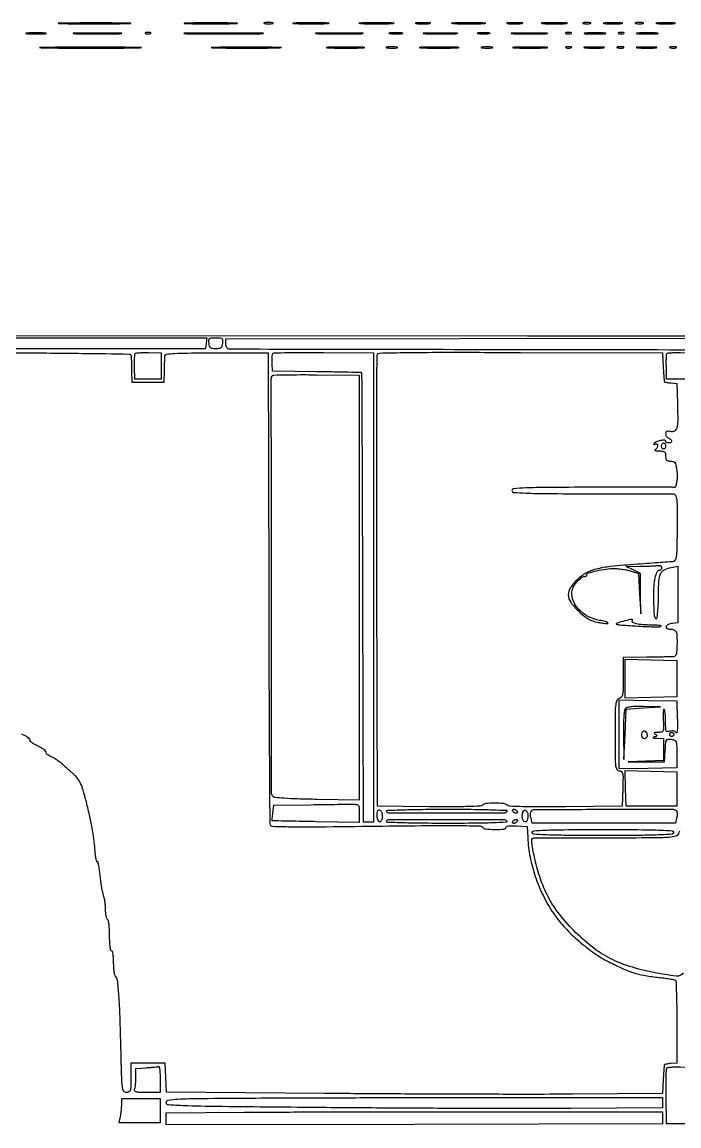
# Model space of a CAD drawing. Extents: x 22 to 1106, y 45 to 1226.
# Drawn here: x 356 to 681, y 680 to 1226 of the extents above; entities that cross this region are included whole.
import ezdxf

# ---------------------------------------------------------------- set-up
doc = ezdxf.new("R2010")
doc.units = 0

msp = doc.modelspace()

# ---------------------------------------------------------------- linework, layer by layer
for points in [[(808.540318, 1063.745449, 0.00011), (712.5, 1063.894225, -0.000049), (615.384599, 1064.032922, -0.000081), (533.378125, 1064.171414, -0.000003), (459.229601, 1064.309124, -0.021919), (458, 1064.36535, -0.141645), (457.395107, 1064.600623, -0.100554), (456.913465, 1065.151993, -0.079201), (456.603366, 1065.977107, -0.050398), (456.5, 1067), (456.5, 1069.5), (687.5, 1069.750512, 0.00006), (782.612502, 1069.865124, 0.000061), (877.375, 1070.002288, 0.000059)], [(1105.553543, 951.192188, 0.000007), (1105.45487, 1066.737187, 0.927114)], [(789.628224, 1070.643574, 0.000057), (605.75, 1070.755327), (111, 1071)], [(681.003739, 342.212243, 0.000003), (681.005737, 372.389063, 0.000037)], [(268.306701, 1062.746253, -0.000268), (349.790874, 1062.560437, -0.002385), (385.67331, 1062.288225, -0.000864), (408.595368, 1061.965363, -0.383686), (409.63465, 1061, -0.012056), (409.693506, 1060.101574, -0.001709), (409.763631, 1058.251562, -0.001946), (409.830618, 1056.061458, -0.001657), (409.88465, 1053.75), (410, 1048), (418, 1048), (426, 1048), (426.11535, 1053.75, -0.001657), (426.169382, 1056.061458, -0.001946), (426.236369, 1058.251562, -0.001709), (426.306494, 1060.101574, -0.012056), (426.36535, 1061, -0.348516), (427.177251, 1061.85383, -0.020356), (430.998561, 1062.233974, -0.012937), (437.691084, 1062.452057, -0.001675), (452, 1062.5), (477.5, 1062.5), (477.698122, 946.606383, 0.000422), (477.811835, 902.073503, 0.000691), (477.992138, 864.354958, 0.000054), (478.2045, 830.492814, 0.090251), (478.420815, 829.345758, 0.302527), (479.543928, 828.549299, 0.004007), (488.508564, 828.35848, 0.005706), (502.544225, 828.332399, 0.000849), (530.8141, 828.650491, -0.001061), (556.271749, 828.926178, -0.004503), (571.502669, 828.921622, -0.001859), (582.310432, 828.780845, -0.255469), (583.400425, 828.161116, 0.236334), (584.890008, 827.241538, 0.019887), (589.539215, 827.012834, 0.01853), (594.145261, 827.140324, 0.39538), (595, 828.05226, -0.323602), (595.304757, 828.473831, -0.044287), (596.425504, 828.736734, -0.034177), (598.083085, 828.858902, -0.015689), (600.25, 828.80226), (605.5, 828.5), (605.782603, 823, 0.035291), (606.967398, 813.327951, 0.033671), (609.509874, 803.761217, 0.033115), (613.364715, 794.470044, 0.031637), (618.464039, 785.62014, 0.039791), (623.48414, 779.225121, 0.024773), (630.290765, 772.542686, 0.024672), (637.787652, 766.513402, 0.037083), (644.921907, 762.101439, 0.011451), (652.334137, 758.458368, 0.029826), (657.863152, 756.286572, 0.033731), (663.203459, 754.938812, 0.018636), (669.867249, 753.982682, -0.00622), (673.119274, 753.598201, -0.009173), (675.962489, 753.172944, -0.005068), (678.333832, 752.748901, -0.150463), (678.867249, 752.467274, -0.189978), (679.124029, 751.877856, -0.001232), (679.314129, 746.103569, -0.004673), (679.454354, 739.458456, -0.002938), (679.5, 731.690473), (679.5, 711.545235), (676.634358, 711.323641, 0.009224), (675.514015, 711.216186, 0.012956), (674.519401, 711.076045, 0.009218), (673.703733, 710.923971, 0.146698), (673.458599, 710.791932, 0.174208), (673.326247, 710.511123, 0.002205), (673.144333, 708.519333, 0.006136), (672.970929, 706.192843, 0.003945), (672.824241, 703.490908), (672.5, 696.5), (628, 696.175197, -0.001902), (605.590745, 696.09686, -0.000678), (573.598091, 696.150093, -0.000673), (538.496404, 696.303365, -0.000795), (505.291374, 696.54584), (427.082749, 697.241286), (426.791374, 704.353641), (426.5, 711.465997), (418, 711.482998), (409.5, 711.5), (409.5, 704.249476, -0.005786), (409.448369, 699.787741, -0.067842), (409.174304, 698.074441, -0.204185), (408.518254, 697.290678, -0.118367), (407.304127, 696.999476, -0.266923), (406.013836, 697.741543, -0.101341), (405.325552, 699.782897, -0.02377), (404.977457, 704.373895, -0.001318), (404.610649, 718.75, 0.003041), (404.150041, 734.652374, 0.010077), (403.572451, 745.106897, 0.009066), (402.891113, 752.374554, 0.165341), (401.915746, 754.45, -0.142063), (401.55768, 755.129788, -0.016932), (401.269, 756.824687, -0.019109), (401.066923, 758.909424, -0.014605), (401, 761.2, 0.016132), (400.928089, 763.428259, 0.026559), (400.706897, 765.3, 0.024946), (400.392598, 766.701452, 0.337031), (400, 767, -0.354422), (399.590659, 767.331844, -0.018695), (399.283598, 769.110246, -0.021763), (399.068713, 771.489494, -0.011639), (399, 774.440983, 0.012539), (398.927367, 777.336795, 0.018327), (398.70625, 779.877725, 0.014001), (398.394315, 781.92157, 0.21256), (398, 782.5, -0.178739), (397.611248, 782.997319, -0.028034), (397.29375, 784.221902, -0.02818), (397.073129, 785.773033, -0.021238), (397, 787.493917, 0.019577), (396.926834, 789.361822, 0.015843), (396.706612, 791.356053, 0.016131), (396.38536, 793.184437, 0.039304), (396.001233, 794.496757, -0.038723), (395.574086, 795.949794, -0.009584), (395.106434, 798.390125, -0.009747), (394.67785, 801.212936, -0.009628), (394.357633, 804.061857, 0.010334), (394.054863, 806.721742, 0.016828), (393.675718, 808.96192, 0.010814), (393.272189, 810.741874, 0.344266), (392.941728, 811, -0.344819), (392.618959, 811.252631, -0.013261), (392.271428, 812.835938, -0.018775), (391.962295, 814.853953, -0.011522), (391.742641, 817.25, 0.01617), (391.232651, 822.296737, 0.01206), (390.356867, 827.82308, 0.010363), (389.068662, 834.112978, 0.006286), (387.297627, 841.5, 0.012023), (385.938849, 846.373131, 0.034116), (384.68302, 849.667763, 0.047688), (383.283855, 852.068498, 0.055779), (381.517362, 854.024911, -0.001444), (380.517093, 854.916138, -0.000549), (379.126836, 856.164816, -0.000544), (377.618846, 857.525202, -0.000665), (376.212292, 858.800264, 0.020523), (374.737738, 860.033953, 0.01548), (373.023909, 861.269666, 0.01572), (371.338274, 862.331892, 0.034556), (369.975002, 863.010355, -0.03016), (368.883487, 863.541662, -0.050497), (368.050148, 864.129338, -0.069864), (367.56915, 864.682005, -0.29033), (367.564276, 865.104, 0.344627), (367.512708, 865.570109, 0.034887), (366.62231, 866.362307, 0.03208), (365.288122, 867.261851, 0.019209), (363.600891, 868.163246, -0.018685), (361.912578, 869.062945, -0.031229), (360.575201, 869.957271, -0.033365), (359.676008, 870.743641, -0.34787), (359.622963, 871.198959, 0.356021), (359.564399, 871.645236, 0.034527), (358.658928, 872.388347, 0.031689), (357.308731, 873.225194, 0.018757), (355.604873, 874.056635, -0.017916)], [(381.675313, 245.019063, 0.000005), (420.356538, 245.169858, 0.197897)], [(682.602366, 756.165632, -0.291747), (679.240931, 754.544008, -0.01923), (668.112535, 756.30233, -0.026869), (656.200962, 759.329765, -0.043055), (646.5, 763.302347, -0.047577), (637.596459, 769.006872, -0.03202), (628.583162, 777.05536, -0.032108), (620.712054, 786.145063, -0.049496), (615.276123, 795, -0.032377), (611.740718, 803.676576, -0.027422), (609.123955, 813.2295, -0.022744), (607.741448, 821.428162, -0.489703), (609.25, 822.925354, 0.031836), (610.232688, 822.860913, 0.000153), (620.32083, 822.84552, 0.00071), (631.797682, 822.847814, 0.000449), (645.182612, 822.881517, 0.000829), (667.868951, 822.996639, 0.013773), (675.411872, 823.255288, 0.042058), (679.156651, 823.805515, 0.264285), (680.521905, 825.069015, -0.015966), (680.946482, 826.272111, -0.250355)]]:
    msp.add_lwpolyline(points, format="xyb")
for points in [[(375.812975, 1225.251492, 0.002884), (383.195907, 1225.157578, 0.001743), (391.942077, 1225.12728, 0.001746), (400.628793, 1225.157815, 0.003066), (407.812975, 1225.25222, 0.022801), (409.49672, 1225.361594, 0.937517), (409.491936, 1225.465552, 0.003837), (402.98008, 1225.535972, 0.00079), (391.5, 1225.553858, 0.000778), (380.029126, 1225.535744, 0.004034), (373.691936, 1225.464738, 0.949204), (373.688544, 1225.361457, 0.016615)], [(437.25, 1225.253232, 0.004245), (442.598995, 1225.154493, 0.002492), (449, 1225.122592, 0.002492), (455.401005, 1225.154493, 0.004245), (460.75, 1225.253232, 0.027484), (462.151289, 1225.368256, 0.921279), (462.145312, 1225.476903, 0.005617), (457.42691, 1225.551054, 0.00112), (449, 1225.569935, 0.00112), (440.57309, 1225.551054, 0.005617), (435.854688, 1225.476903, 0.921279), (435.848711, 1225.368256, 0.027484)], [(475.761659, 1225.292739, 0.028254), (476.754739, 1225.159391, 0.020511), (477.869594, 1225.119272, 0.020826), (478.934218, 1225.169017, 0.041951), (479.761659, 1225.31292, 0.285845), (479.916221, 1225.476221, 0.417468), (479.814362, 1225.62839, 0.038992), (478.938425, 1225.726931, 0.009782), (477.5, 1225.747817, 0.008901), (476.071102, 1225.715166, 0.053901), (475.339362, 1225.605813, 0.67161), (475.319562, 1225.45659, 0.082665)], [(490.797482, 1225.255245, 0.006295), (494.533582, 1225.150299, 0.003909), (498.920193, 1225.116635, 0.003921), (503.250287, 1225.151213, 0.00707), (506.797482, 1225.257546, 0.058571), (507.55133, 1225.380065, 0.852078), (507.537385, 1225.496971, 0.008418), (504.242314, 1225.575527, 0.001786), (498.5, 1225.59521, 0.001734), (492.766482, 1225.574501, 0.009257), (489.637385, 1225.494396, 0.898123), (489.630083, 1225.378893, 0.032437)], [(523.25, 1225.256692, 0.006921), (526.778111, 1225.150439, 0.004066), (531, 1225.116103, 0.004066), (535.221889, 1225.150439, 0.006921), (538.75, 1225.256692, 0.044194), (539.680663, 1225.380523, 0.875756), (539.670313, 1225.497396, 0.009159), (536.557921, 1225.577187, 0.001828), (531, 1225.597512, 0.001828), (525.442079, 1225.577187, 0.009159), (522.329687, 1225.497396, 0.875756), (522.319337, 1225.380523, 0.044194)], [(550.75, 1225.276604, 0.019375), (552.229765, 1225.150935, 0.011494), (554, 1225.110234, 0.011494), (555.770235, 1225.150935, 0.019375), (557.25, 1225.276604, 0.108536), (557.666199, 1225.423685, 0.707215), (557.635938, 1225.56145, 0.025693), (556.329566, 1225.655793, 0.005179), (554, 1225.679926, 0.005179), (551.670434, 1225.655793, 0.025693), (550.364062, 1225.56145, 0.707215), (550.333801, 1225.423685, 0.108536)], [(569.295706, 1225.255869, 0.006772), (572.80362, 1225.149712, 0.00422), (576.917685, 1225.115689, 0.004233), (580.975569, 1225.150736, 0.007659), (584.295706, 1225.258416, 0.064206), (584.992986, 1225.382403, 0.83955), (584.977489, 1225.500752, 0.009062), (581.883691, 1225.580195, 0.00193), (576.5, 1225.600059, 0.00187), (571.125063, 1225.579038, 0.010022), (568.196239, 1225.497902, 0.891547), (568.18842, 1225.38105, 0.034402)], [(595.727696, 1225.278268, 0.02012), (597.234338, 1225.152063, 0.010546), (599.11537, 1225.110215, 0.010474), (601.048239, 1225.148479, 0.015806), (602.727696, 1225.270202, 0.062969), (603.351289, 1225.416037, 0.78507), (603.335636, 1225.550546, 0.026082), (602.006031, 1225.645979, 0.004587), (599.5, 1225.67186, 0.004873), (596.985512, 1225.650253, 0.021409), (595.504386, 1225.559569, 0.613017), (595.45162, 1225.422293, 0.180442)], [(613.25, 1225.261012, 0.009864), (615.867693, 1225.148534, 0.005804), (619, 1225.112174, 0.005804), (622.132307, 1225.148534, 0.009864), (624.75, 1225.261012, 0.061613), (625.448108, 1225.39219, 0.829596), (625.432813, 1225.51584, 0.013058), (623.123307, 1225.600303, 0.002611), (619, 1225.621831, 0.002611), (614.876693, 1225.600303, 0.013058), (612.567187, 1225.51584, 0.829596), (612.551892, 1225.39219, 0.061613)], [(633.25, 1225.310674, 0.039571), (634.047266, 1225.168469, 0.024357), (635, 1225.122029, 0.024357), (635.952734, 1225.168469, 0.039571), (636.75, 1225.310674, 0.161593), (637.00914, 1225.478988, 0.542911), (636.957812, 1225.633659, 0.052887), (636.251983, 1225.740287, 0.011065), (635, 1225.767997, 0.011065), (633.748017, 1225.740287, 0.052887), (633.042188, 1225.633659, 0.542911), (632.99086, 1225.478988, 0.161593)], [(643.75, 1225.267795, 0.014123), (645.684912, 1225.148488, 0.008335), (648, 1225.109894, 0.008335), (650.315088, 1225.148488, 0.014123), (652.25, 1225.267795, 0.084525), (652.776995, 1225.407127, 0.76997), (652.754687, 1225.538141, 0.018707), (651.047184, 1225.627723, 0.003751), (648, 1225.650586, 0.003751), (644.952816, 1225.627723, 0.018707), (643.245313, 1225.538141, 0.76997), (643.223005, 1225.407127, 0.084525)], [(659.25, 1225.310674, 0.039571), (660.047266, 1225.168469, 0.024357), (661, 1225.122029, 0.024357), (661.952734, 1225.168469, 0.039571), (662.75, 1225.310674, 0.161593), (663.00914, 1225.478988, 0.542911), (662.957812, 1225.633659, 0.052887), (662.251983, 1225.740287, 0.011065), (661, 1225.767997, 0.011065), (659.748017, 1225.740287, 0.052887), (659.042188, 1225.633659, 0.542911), (658.99086, 1225.478988, 0.161593)], [(669.75, 1225.267795, 0.014123), (671.684912, 1225.148488, 0.008335), (674, 1225.109894, 0.008335), (676.315088, 1225.148488, 0.014123), (678.25, 1225.267795, 0.084525), (678.776995, 1225.407127, 0.76997), (678.754687, 1225.538141, 0.018707), (677.047184, 1225.627723, 0.003751), (674, 1225.650586, 0.003751), (670.952816, 1225.627723, 0.018707), (669.245313, 1225.538141, 0.76997), (669.223005, 1225.407127, 0.084525)], [(358.280173, 1220.263728, 0.012009), (360.417397, 1220.147278, 0.007758), (362.895745, 1220.110349, 0.007799), (365.320819, 1220.14967, 0.014578), (367.280173, 1220.269269, 0.131812), (367.652585, 1220.406153, 0.702197), (367.616676, 1220.536946, 0.016184), (365.731847, 1220.623869, 0.003584), (362.5, 1220.645045, 0.003413), (359.276628, 1220.621056, 0.018965), (357.547926, 1220.530747, 0.826233), (357.53509, 1220.402311, 0.052772)], [(382.25, 1220.253787, 0.004709), (387.143771, 1220.153569, 0.002765), (393, 1220.121189, 0.002765), (398.856229, 1220.153569, 0.004709), (403.75, 1220.253787, 0.030429), (405.033279, 1220.370542, 0.913149), (405.026563, 1220.480811, 0.006231), (400.709677, 1220.556073, 0.001243), (393, 1220.575237, 0.001243), (385.290323, 1220.556073, 0.006231), (380.973437, 1220.480811, 0.913149), (380.966721, 1220.370542, 0.030429)], [(416.75, 1220.337719, 0.057986), (417.320008, 1220.181385, 0.037979), (418, 1220.12966, 0.037979), (418.679992, 1220.181385, 0.057986), (419.25, 1220.337719, 0.174857), (419.459382, 1220.525001, 0.447206), (419.398438, 1220.693942, 0.078554), (418.89144, 1220.810911, 0.017491), (418, 1220.842105, 0.017491), (417.10856, 1220.810911, 0.078554), (416.601562, 1220.693942, 0.447206), (416.540618, 1220.525001, 0.174857)], [(437.685495, 1220.251884, 0.002762), (445.552043, 1220.158681, 0.001577), (455.055762, 1220.128546, 0.001574), (464.619224, 1220.158487, 0.002611), (472.685495, 1220.251262, 0.015191), (474.988807, 1220.359836, 0.953663), (474.985739, 1220.461862, 0.003635), (468.046645, 1220.531953, 0.000703), (455.5, 1220.54982, 0.000713), (442.944106, 1220.532133, 0.003472), (435.829489, 1220.462558, 0.943916), (435.825282, 1220.359917, 0.020323)], [(502.304351, 1220.253235, 0.004628), (507.180739, 1220.153072, 0.002838), (512.929896, 1220.120846, 0.002845), (518.621237, 1220.153628, 0.005067), (523.304351, 1220.25472, 0.04002), (524.345305, 1220.371496, 0.894956), (524.336278, 1220.482745, 0.006174), (520.035393, 1220.557784, 0.001292), (512.5, 1220.576721, 0.001263), (504.973577, 1220.557184, 0.006649), (500.842528, 1220.481085, 0.92213), (500.837095, 1220.370896, 0.025118)], [(537.767909, 1220.275269, 0.018638), (539.218327, 1220.150328, 0.01259), (540.878422, 1220.111345, 0.012695), (542.487453, 1220.154945, 0.024559), (543.767909, 1220.285474, 0.212532), (544.000181, 1220.434198, 0.556092), (543.934948, 1220.575472, 0.025342), (542.655786, 1220.668409, 0.005888), (540.5, 1220.690131, 0.005499), (538.352754, 1220.662864, 0.031761), (537.222448, 1220.564056, 0.756877), (537.205163, 1220.425738, 0.069146)], [(555.295706, 1220.255869, 0.006772), (558.80362, 1220.149712, 0.00422), (562.917685, 1220.115689, 0.004233), (566.975569, 1220.150736, 0.007659), (570.295706, 1220.258416, 0.064206), (570.992986, 1220.382403, 0.83955), (570.977489, 1220.500752, 0.009062), (567.883691, 1220.580195, 0.00193), (562.5, 1220.600059, 0.00187), (557.125063, 1220.579038, 0.010022), (554.196239, 1220.497902, 0.891547), (554.18842, 1220.38105, 0.034402)], [(581.25, 1220.283746, 0.023547), (582.502218, 1220.153981, 0.014044), (584, 1220.111902, 0.014044), (585.497782, 1220.153981, 0.023547), (586.75, 1220.283746, 0.124239), (587.112409, 1220.435926, 0.664672), (587.076563, 1220.577962, 0.03126), (585.97062, 1220.675363, 0.006336), (584, 1220.700336, 0.006336), (582.02938, 1220.675363, 0.03126), (580.923437, 1220.577962, 0.664672), (580.887591, 1220.435926, 0.124239)], [(598.797482, 1220.255245, 0.006295), (602.533582, 1220.150299, 0.003909), (606.920193, 1220.116635, 0.003921), (611.250287, 1220.151213, 0.00707), (614.797482, 1220.257546, 0.058571), (615.55133, 1220.380065, 0.852078), (615.537385, 1220.496971, 0.008418), (612.242314, 1220.575527, 0.001786), (606.5, 1220.59521, 0.001734), (600.766482, 1220.574501, 0.009257), (597.637385, 1220.494396, 0.898123), (597.630083, 1220.378893, 0.032437)], [(624.75, 1220.337719, 0.057986), (625.320008, 1220.181385, 0.037979), (626, 1220.12966, 0.037979), (626.679992, 1220.181385, 0.057986), (627.25, 1220.337719, 0.174857), (627.459382, 1220.525001, 0.447206), (627.398438, 1220.693942, 0.078554), (626.89144, 1220.810911, 0.017491), (626, 1220.842105, 0.017491), (625.10856, 1220.810911, 0.078554), (624.601562, 1220.693942, 0.447206), (624.540618, 1220.525001, 0.174857)], [(634.25, 1220.264961, 0.012378), (636.412501, 1220.148215, 0.007295), (639, 1220.110462, 0.007295), (641.587499, 1220.148215, 0.012378), (643.75, 1220.264961, 0.075495), (644.33354, 1220.401218, 0.793398), (644.314062, 1220.529482, 0.016391), (642.405918, 1220.617144, 0.003282), (639, 1220.639504, 0.003282), (635.594082, 1220.617144, 0.016391), (633.685938, 1220.529482, 0.793398), (633.66646, 1220.401218, 0.075495)], [(650.75, 1220.337719, 0.057986), (651.320008, 1220.181385, 0.037979), (652, 1220.12966, 0.037979), (652.679992, 1220.181385, 0.057986), (653.25, 1220.337719, 0.174857), (653.459382, 1220.525001, 0.447206), (653.398438, 1220.693942, 0.078554), (652.89144, 1220.810911, 0.017491), (652, 1220.842105, 0.017491), (651.10856, 1220.810911, 0.078554), (650.601562, 1220.693942, 0.447206), (650.540618, 1220.525001, 0.174857)], [(660.25, 1220.264961, 0.012378), (662.412501, 1220.148215, 0.007295), (665, 1220.110462, 0.007295), (667.587499, 1220.148215, 0.012378), (669.75, 1220.264961, 0.075495), (670.33354, 1220.401218, 0.793398), (670.314062, 1220.529482, 0.016391), (668.405918, 1220.617144, 0.003282), (665, 1220.639504, 0.003282), (661.594082, 1220.617144, 0.016391), (659.685938, 1220.529482, 0.793398), (659.66646, 1220.401218, 0.075495)], [(367.318279, 1213.250784, 0.001979), (377.661917, 1213.160862, 0.001186), (389.949569, 1213.131819, 0.001188), (402.176761, 1213.160968, 0.002068), (412.318279, 1213.251182, 0.014837), (414.768337, 1213.35587, 0.958366), (414.76537, 1213.455229, 0.002628), (405.641932, 1213.522688, 0.000536), (389.5, 1213.539865, 0.000531), (373.367424, 1213.522605, 0.002725), (364.42162, 1213.454783, 0.964215), (364.419305, 1213.355895, 0.011796)], [(451.312408, 1213.251583, 0.002988), (458.467543, 1213.157249, 0.001808), (466.941276, 1213.12682, 0.001811), (475.355664, 1213.157503, 0.003183), (482.312408, 1213.252352, 0.023759), (483.937405, 1213.36222, 0.935065), (483.932395, 1213.466665, 0.003976), (477.621474, 1213.537396, 0.00082), (466.5, 1213.555355, 0.000807), (455.387716, 1213.537148, 0.004187), (449.251145, 1213.465805, 0.947527), (449.247629, 1213.362061, 0.017149)], [(507.2991, 1213.254716, 0.005878), (511.263337, 1213.150882, 0.003639), (515.922479, 1213.117549, 0.003649), (520.524799, 1213.151703, 0.006561), (524.2991, 1213.256806, 0.053751), (525.109874, 1213.377981, 0.862966), (525.097236, 1213.493565, 0.007856), (521.600934, 1213.571304, 0.001661), (515.5, 1213.590819, 0.001615), (509.407902, 1213.57039, 0.008594), (506.078486, 1213.491227, 0.903981), (506.071643, 1213.376962, 0.030672)], [(536.26375, 1213.282419, 0.022548), (537.485188, 1213.153707, 0.015659), (538.872547, 1213.114038, 0.015827), (540.209518, 1213.160023, 0.031163), (541.26375, 1213.296069, 0.248898), (541.455688, 1213.450815, 0.49082), (541.374351, 1213.596853, 0.030832), (540.29708, 1213.692368, 0.00738), (538.5, 1213.713986, 0.006817), (536.711719, 1213.684722, 0.040183), (535.780601, 1213.581582, 0.720633), (535.761725, 1213.438612, 0.075924)], [(553.25, 1213.255432, 0.005996), (557.233329, 1213.151523, 0.003522), (562, 1213.117947, 0.003522), (566.766671, 1213.151523, 0.005996), (570.75, 1213.255432, 0.038501), (571.797878, 1213.376512, 0.891106), (571.789062, 1213.490823, 0.007935), (568.275186, 1213.568856, 0.001583), (562, 1213.58873, 0.001583), (555.724814, 1213.568856, 0.007935), (552.210938, 1213.490823, 0.891106), (552.202122, 1213.376512, 0.038501)], [(583.26375, 1213.282419, 0.022548), (584.485188, 1213.153707, 0.015659), (585.872547, 1213.114038, 0.015827), (587.209518, 1213.160023, 0.031163), (588.26375, 1213.296069, 0.248898), (588.455688, 1213.450815, 0.49082), (588.374351, 1213.596853, 0.030832), (587.29708, 1213.692368, 0.00738), (585.5, 1213.713986, 0.006817), (583.711719, 1213.684722, 0.040183), (582.780601, 1213.581582, 0.720633), (582.761725, 1213.438612, 0.075924)], [(599.25, 1213.256692, 0.006921), (602.778111, 1213.150439, 0.004066), (607, 1213.116103, 0.004066), (611.221889, 1213.150439, 0.006921), (614.75, 1213.256692, 0.044194), (615.680663, 1213.380523, 0.875756), (615.670313, 1213.497396, 0.009159), (612.557921, 1213.577187, 0.001828), (607, 1213.597512, 0.001828), (601.442079, 1213.577187, 0.009159), (598.329687, 1213.497396, 0.875756), (598.319337, 1213.380523, 0.044194)], [(624.75, 1213.337719, 0.057986), (625.320008, 1213.181385, 0.037979), (626, 1213.12966, 0.037979), (626.679992, 1213.181385, 0.057986), (627.25, 1213.337719, 0.174857), (627.459382, 1213.525001, 0.447206), (627.398438, 1213.693942, 0.078554), (626.89144, 1213.810911, 0.017491), (626, 1213.842105, 0.017491), (625.10856, 1213.810911, 0.078554), (624.601562, 1213.693942, 0.447206), (624.540618, 1213.525001, 0.174857)], [(634.280173, 1213.263728, 0.012009), (636.417397, 1213.147278, 0.007758), (638.895745, 1213.110349, 0.007799), (641.320819, 1213.14967, 0.014578), (643.280173, 1213.269269, 0.131812), (643.652585, 1213.406153, 0.702197), (643.616676, 1213.536946, 0.016184), (641.731847, 1213.623869, 0.003584), (638.5, 1213.645045, 0.003413), (635.276628, 1213.621056, 0.018965), (633.547926, 1213.530747, 0.826233), (633.53509, 1213.402311, 0.052772)], [(650.269032, 1213.307009, 0.037336), (651.036634, 1213.167106, 0.029507), (651.880008, 1213.127736, 0.030339), (652.671085, 1213.185595, 0.06278), (653.269032, 1213.344063, 0.31318), (653.386009, 1213.52287, 0.333666), (653.257153, 1213.684921, 0.052471), (652.580113, 1213.787295, 0.014395), (651.5, 1213.805051, 0.012823), (650.431793, 1213.764444, 0.080377), (649.900903, 1213.643467, 0.597527), (649.883358, 1213.48334, 0.087174)], [(660.280173, 1213.263728, 0.012009), (662.417397, 1213.147278, 0.007758), (664.895745, 1213.110349, 0.007799), (667.320819, 1213.14967, 0.014578), (669.280173, 1213.269269, 0.131812), (669.652585, 1213.406153, 0.702197), (669.616676, 1213.536946, 0.016184), (667.731847, 1213.623869, 0.003584), (664.5, 1213.645045, 0.003413), (661.276628, 1213.621056, 0.018965), (659.547926, 1213.530747, 0.826233), (659.53509, 1213.402311, 0.052772)], [(676.269032, 1213.307009, 0.037336), (677.036634, 1213.167106, 0.029507), (677.880008, 1213.127736, 0.030339), (678.671085, 1213.185595, 0.06278), (679.269032, 1213.344063, 0.31318), (679.386009, 1213.52287, 0.333666), (679.257153, 1213.684921, 0.052471), (678.580113, 1213.787295, 0.014395), (677.5, 1213.805051, 0.012823), (676.431793, 1213.764444, 0.080377), (675.900903, 1213.643467, 0.597527), (675.883358, 1213.48334, 0.087174)], [(454.816422, 1067.25, -0.042092), (454.522927, 1065.792364, -0.150028), (454.006675, 1065.005535, -0.139442), (453.112943, 1064.611553, -0.034539), (451.5, 1064.5, -0.034539), (449.887057, 1064.611553, -0.139442), (448.993325, 1065.005535, -0.150028), (448.477073, 1065.792364, -0.042092), (448.183578, 1067.25, -0.035324), (448.113002, 1068.855167, -0.216233), (448.466684, 1069.582529, -0.157418), (449.327506, 1069.926377, -0.016939), (451.5, 1070, -0.016939), (453.672494, 1069.926377, -0.157418), (454.533316, 1069.582529, -0.216233), (454.886998, 1068.855167, -0.035324)], [(424.5, 1056), (424.5, 1049.5), (418, 1049.5), (411.5, 1049.5), (411.355195, 1055.5, -0.006445), (411.328817, 1057.846884, -0.009166), (411.370497, 1059.932346, -0.005761), (411.457224, 1061.671111, -0.120975), (411.610631, 1062.163304, -0.232328), (412.010377, 1062.420274, -0.009915), (413.727642, 1062.583792, -0.01524), (415.833439, 1062.677831, -0.010074), (418.255436, 1062.663304), (424.5, 1062.5)], [(529.5, 946.527731), (529.5, 830.555462), (527, 830.555432), (524.5, 830.555403), (524.23756, 941.456808, 0.000231), (524.11723, 984.000727, 0.000384), (523.971709, 1019.861428, 0.000008), (523.814331, 1052.360691, 0.19765), (523.701067, 1052.632266, 0.192037), (523.435025, 1052.746616, 0.000206), (517.055737, 1052.913013, 0.001886), (509.904133, 1053.069625, 0.001152), (501.463507, 1053.20316), (479.5, 1053.5), (479.383888, 1057.5, -0.00994), (479.369401, 1059.084887, -0.012857), (479.422399, 1060.538247, -0.010616), (479.522926, 1061.740892, -0.102802), (479.67804, 1062.225947, -0.264091), (480.166327, 1062.518647, -0.000928), (487.225131, 1062.672276, -0.004497), (495.292664, 1062.760296, -0.002765), (504.794152, 1062.725947), (529.5, 1062.5)], [(672.824241, 1055.509092, 0.003945), (672.970929, 1052.807157, 0.006136), (673.144333, 1050.480667, 0.002205), (673.326247, 1048.488877, 0.174208), (673.458599, 1048.208068, 0.146931), (673.703749, 1048.076164, 0.009234), (674.519401, 1047.924889, 0.012975), (675.514014, 1047.785776, 0.009237), (676.634358, 1047.679538), (679.5, 1047.461124), (679.818593, 1037.571927, -0.007256), (679.965871, 1029.24894, -0.059524), (679.528346, 1025.485151, -0.196868), (678.385492, 1023.895766, -0.203891), (676.477579, 1023.594983, 0.029669), (675.255282, 1023.825729, 0.130001), (674.532924, 1023.730343, 0.206827), (674.138247, 1023.325799, 0.091542), (674, 1022.577023, 0.083121), (674.112139, 1021.907134, 0.065959), (674.440625, 1021.249836, 0.066324), (674.926573, 1020.704233, 0.086289), (675.5, 1020.361626, -0.048303), (676.073796, 1020.075237, -0.053891), (676.559375, 1019.692784, -0.061199), (676.891374, 1019.276919, -0.13875), (677, 1018.893011, -0.164455), (676.884842, 1018.552359, -0.095748), (676.559375, 1018.262322, -0.076852), (676.073715, 1018.066322, -0.057609), (675.5, 1018, -0.055475), (674.926207, 1018.063859, -0.075034), (674.440625, 1018.253015, -0.094439), (674.114935, 1018.53271, -0.169832), (674, 1018.861328, 0.416242), (673.437317, 1019.42013, 0.047713), (671.469886, 1019.218206, 0.044458), (669.378701, 1018.60216, 0.161861), (668.330714, 1017.726089, 0.044213), (668.143781, 1017.353676, 0.361986), (668.19893, 1017.186019, 0.252785), (668.413341, 1017.172453, 0.030401), (668.845492, 1017.404508, -0.094832), (669.303503, 1017.579249, -0.192024), (669.675292, 1017.502314, -0.172939), (669.918204, 1017.179321, -0.075728), (670, 1016.64235, -0.077109), (669.906631, 1016.040515, -0.063907), (669.632812, 1015.451985, -0.065439), (669.227933, 1014.965203, -0.090943), (668.75, 1014.662281, 0.367332), (668.648055, 1014.467986, 0.273033), (668.821875, 1014.282867, 0.050023), (669.577168, 1014.142435, 0.014897), (670.75, 1014.078947, -0.026072), (672.523738, 1013.943136, -0.136393), (673.417105, 1013.565779, -0.176294), (673.864402, 1012.83788, -0.050547), (674, 1011.5, 0.045284), (674.113993, 1010.243944, 0.147683), (674.49121, 1009.50911, 0.152614), (675.203207, 1009.119774, 0.049418), (676.412102, 1009, -0.067787), (677.68768, 1008.826266, -0.157751), (678.483442, 1008.300738, -0.107478), (679.001892, 1007.254527, -0.022824), (679.40887, 1005.25, -0.016664), (679.60183, 1003.667582, -0.014859), (679.69834, 1002.014063, -0.015085), (679.69598, 1000.522471, -0.043869), (679.573279, 999.5, 0.00386), (679.406781, 998.676078, 0.003926), (679.253998, 997.85431, 0.003818), (679.132246, 997.137879, 0.016155), (679.076511, 996.706163, -0.157871), (678.950689, 996.41607, -0.101363), (678.655288, 996.193197, -0.08204), (678.233694, 996.071687, -0.061586), (677.75, 996.074646, 0.031903), (676.761216, 996.139354, 0.000121), (665.3375, 996.15448, 0.000629), (652.386222, 996.152193, 0.000396), (637.25, 996.118483, 0.001029), (614.942689, 996.005215, 0.008519), (604.811414, 995.760253, 0.009885), (598.825266, 995.394751, 0.390755), (598, 994.5, 0.390755), (598.825266, 993.605249, 0.009885), (604.811414, 993.239747, 0.008519), (614.942689, 992.994785, 0.001029), (637.25, 992.881517, 0.000333), (652.378364, 992.845918, 0.000532), (665.304076, 992.837845, 0.000093), (676.7341, 992.844985, 0.029629), (677.636216, 992.899225, -0.328249), (678.817281, 992.230746, -0.077362), (679.45311, 989.90625, -0.027625), (679.72367, 985.193708, -0.003385), (679.675557, 974.862207, -0.00228), (679.521917, 965.252963, -0.029663), (679.236874, 961.691107, -0.105626), (678.626633, 960.017459, -0.235742), (677.5, 959.33034, -0.002827), (676.12351, 959.221408, -0.000136), (671.534375, 958.885591, -0.000222), (666.083256, 958.49063, -0.00016), (660, 958.054548, 0.007464), (646.81523, 956.915585, 0.037547), (639.533953, 955.619495, 0.065363), (634.589967, 953.634725, 0.063), (630.257277, 950.421417, 0.053857), (626.834689, 946.351553, 0.158362), (625.844457, 942.875158, 0.147888), (627.061109, 939.326258, 0.044999), (630.822869, 934.983696, 0.01961), (633.473734, 932.621929, 0.042937), (635.711581, 931.081882, 0.048346), (638.003776, 930.057395, 0.032133), (640.788795, 929.318158, 0.011096), (642.731728, 928.978606, 0.02183), (644.290724, 928.810886, 0.025385), (645.369706, 928.797119, 0.574678), (645.488089, 929.019272, 0.160969), (645.114871, 929.33237, 0.018428), (644.066609, 929.705504, 0.020731), (642.74924, 930.061125, 0.015485), (641.272163, 930.347094, -0.080239), (635.866789, 932.140811, -0.080332), (631.303397, 935.544554, -0.088066), (628.365499, 939.895208, -0.129144), (627.627244, 944.429583, -0.103311), (628.334838, 946.706064, -0.047304), (630.103942, 949.282045, -0.046743), (632.217709, 951.377503, -0.173621), (633.956356, 952, 0.074345), (634.355122, 952.059622, 0.088401), (634.69343, 952.232825, 0.100646), (634.919586, 952.490338, 0.130748), (635, 952.792595, -0.332487), (635.72333, 953.760105, -0.015451), (639.931142, 954.861218, -0.023896), (644.60738, 955.698928, -0.035364), (648.764351, 955.943558, -0.020252), (650.83328, 955.835014, -0.01443), (653.137028, 955.553088, -0.014603), (655.322061, 955.155853, -0.029912), (657, 954.693558), (660.5, 953.5), (661.075937, 943.5), (661.651873, 933.5), (661.575937, 943.5), (661.5, 953.5), (658, 955.248446), (654.5, 956.996892), (661.5, 957.074957, 0.004114), (664.308394, 957.12939, 0.004891), (666.957813, 957.228499, 0.004265), (669.189301, 957.352927, 0.031238), (670.25, 957.488027, -0.074204), (670.935414, 957.516149, -0.111547), (671.499384, 957.323411, -0.130937), (671.866374, 956.936452, -0.125281), (672, 956.411516, -0.070915), (671.923105, 955.872083, -0.086407), (671.698979, 955.414633, -0.10027), (671.366027, 955.108802, -0.136614), (670.975249, 955, 0.292215), (669.684425, 954.175173, 0.051995), (668.711912, 951.333168, 0.040166), (668.103301, 947.180326, 0.021573), (667.988852, 942, 0.001966), (668.160069, 935.147675, 0.025779), (668.364182, 932.616307, 0.105944), (668.747765, 931.542559, 0.347655), (669.409176, 931.303059, 0.288121), (669.811226, 931.792184, 0.008217), (670.12318, 934.603308, 0.013995), (670.354336, 938.095385, 0.008234), (670.444891, 942.278765, -0.011673), (670.662664, 949.912298, -0.091756), (671.484506, 953.346918, -0.171382), (673.287062, 955.25361, -0.067044), (676.75, 956.479015), (680, 957.158911), (680, 943.145878), (680, 929.132845), (677.327119, 928.816422, 0.067846), (675.241099, 928.276393, 0.211922), (674.26042, 927.253493, 0.393141), (674.643171, 926.354458, 0.105171), (676.309678, 926, -0.097666), (678.133398, 925.640338, -0.200187), (679.146235, 924.629158, -0.091013), (679.589074, 922.546805, -0.011917), (679.608093, 918, -0.013265), (679.484119, 915.3173, -0.051369), (679.193968, 913.679652, -0.099798), (678.712167, 912.747246, -0.204113), (678, 912.36535, -0.016865), (676.964907, 912.307531, -0.000802), (673.489062, 912.236369, -0.001316), (669.360348, 912.169337, -0.000946), (664.75, 912.11535), (653, 912), (653, 902.116631, -0.004478), (652.94704, 896.203784, -0.043017), (652.68618, 893.701995, -0.123086), (652.087188, 892.412345, -0.160165), (651, 891.710251, 0.220781), (649.863224, 890.771324, 0.08417), (649.285851, 888.747412, 0.025523), (649.043528, 884.639135, 0.00197), (649, 873.59362, 0.001774), (649.04006, 862.303822, 0.027076), (649.278973, 858.407209, 0.108182), (649.882584, 856.650135, 0.261842), (651.038933, 856, -0.159547), (652.145402, 855.637709, -0.187281), (652.735353, 854.712562, -0.053369), (652.921399, 852.668317, -0.004283), (652.788933, 847.25), (652.5, 838.5), (624.589392, 838.210608, -0.002511), (612.311157, 838.144958, -0.006557), (603.485775, 838.257822, -0.003235), (596.747933, 838.476006, -0.188837), (595.639392, 838.960608, 0.176614), (593.876957, 839.78125, 0.021096), (589.509134, 839.973415, 0.021059), (585.140629, 839.79714, 0.177571), (583.382445, 838.982445, -0.188113), (582.328682, 838.520032, -0.003323), (576.016366, 838.299054, -0.006851), (567.887279, 838.17999, -0.002866), (556.932445, 838.232445), (531.5, 838.5), (531.237537, 949.496331, -0.000406), (531.171309, 992.143062, -0.000666), (531.192607, 1028.253454, -0.00005), (531.258138, 1060.692187, -0.091325), (531.453147, 1061.738498, -0.305165), (532.462932, 1062.447284, -0.001363), (546.215574, 1062.679846, -0.003695), (566.13485, 1062.815135, -0.000712), (602.215609, 1062.742167), (672.5, 1062.5)], [(687.5, 1056), (687.5, 1049.5), (681, 1049.5), (674.5, 1049.5), (674.355195, 1055.5, -0.006445), (674.328817, 1057.846884, -0.009166), (674.370497, 1059.932346, -0.005761), (674.457224, 1061.671111, -0.120975), (674.610631, 1062.163304, -0.232328), (675.010377, 1062.420274, -0.009915), (676.727642, 1062.583792, -0.01524), (678.833439, 1062.677831, -0.010074), (681.255436, 1062.663304), (687.5, 1062.5)], [(522.5, 946.525787), (522.5, 841.551574), (501.5, 841.871317, -0.003258), (491.915848, 842.079724, -0.009867), (485.397501, 842.392788, -0.006812), (480.694975, 842.776174, -0.231266), (479.765313, 843.34553, -0.142445), (479.099088, 845.630043, -0.00004), (479.028738, 947.518168, -0.00003), (478.972443, 1049.696436, -0.19904), (479.638225, 1051.304891, -0.192735), (480.2351, 1051.560487, -0.001161), (486.290555, 1051.690555, -0.004555), (493.249155, 1051.760457, -0.002857), (501.388225, 1051.721558), (522.5, 1051.5)], [(674, 1016.5, -0.064853), (673.925306, 1015.926543, -0.082425), (673.70625, 1015.440625, -0.098894), (673.381354, 1015.115568, -0.148195), (673, 1015, -0.148195), (672.618646, 1015.115568, -0.098894), (672.29375, 1015.440625, -0.082425), (672.074694, 1015.926543, -0.064853), (672, 1016.5, -0.064853), (672.074694, 1017.073457, -0.082425), (672.29375, 1017.559375, -0.098894), (672.618646, 1017.884432, -0.148195), (673, 1018, -0.148195), (673.381354, 1017.884432, -0.098894), (673.70625, 1017.559375, -0.082425), (673.925306, 1017.073457, -0.064853)], [(652, 929.569775, 0.021355), (649.589029, 928.796622, 0.729527), (649.606185, 928.395711, 0.049451), (651.302572, 928.106836, 0.001179), (659.314018, 927.565301, 0.005057), (663.885654, 927.313506, 0.007846), (667.834696, 927.198094, 0.003208), (671.191497, 927.174231, 0.199092), (671.730684, 927.397351, 0.590537), (671.662527, 927.633075, 0.023788), (670.565159, 927.826983, 0.020715), (668.95349, 927.965777, 0.010491), (666.916667, 928.013655, -0.015722), (662.657069, 928.158375, -0.038923), (659.567658, 928.603862, -0.069612), (657.793438, 929.271719, -0.430285), (657.570264, 930.11369, 0.261863), (657.590894, 930.612317, 0.308585), (657.184423, 930.835055, 0.039739), (655.79209, 930.58633, 0.002851)], [(679.777464, 882, -0.007343), (679.840409, 878.492898, -0.022643), (679.740805, 876.123817, -0.052162), (679.505201, 874.908759, -0.633546), (679.15231, 874.857012, 0.101228), (678.630497, 875.375369, 0.089876), (677.925068, 875.674482, 0.078177), (677.072646, 875.73059, 0.054309), (676.124846, 875.539625, -0.083367), (674.932508, 875.370404, -0.290611), (674.315829, 875.784209, -0.096831), (674.047587, 876.977686, -0.007006), (674, 880.373595, 0.012702), (673.945516, 882.517912, 0.018519), (673.779688, 884.40088, 0.014273), (673.545618, 885.914582, 0.211187), (673.25, 886.348341, 0.534331), (672.974045, 886.223399, 0.022192), (672.819841, 884.942432, 0.021699), (672.762117, 883.141205, 0.011485), (672.838821, 880.907358, -0.00638), (673.012978, 876.999288, -0.108218), (672.778774, 875.739589, -0.249097), (672.064179, 875.158025, -0.047403), (670.338821, 874.984687, 0.013738), (669.023184, 874.941428, 0.12476), (668.480311, 874.76838, 0.455364), (668.435434, 874.489176, 0.077926), (668.895147, 874.085964, -0.034301), (669.550736, 873.604895, -0.314665), (669.636537, 873.281661, -0.225535), (669.356311, 873.006159, -0.020647), (668.395147, 872.717278, 0.067331), (667.891002, 872.512908, 0.614591), (667.900203, 872.332497, 0.08519), (668.468588, 872.188749, 0.010517), (669.75, 872.116001), (673, 872), (673, 866.538933), (673, 861.077866), (664.25, 860.7233), (655.5, 860.368735), (664.5, 860.434368), (673.5, 860.5), (673.797717, 866.176693, -0.007661), (674.043283, 869.797364, -0.10664), (674.422335, 871.042468, -0.241061), (675.191193, 871.55693, -0.055763), (676.797717, 871.565276, -0.068312), (678.384937, 871.172433, -0.210959), (679.141473, 870.401444, -0.084192), (679.446333, 868.834275, -0.006036), (679.5, 864.388583), (679.5, 857.5), (665.25, 857.192988), (651, 856.885976), (651, 874), (651, 891.114024), (665.25, 890.807012), (679.5, 890.5)], [(654.2, 886.8, 0.160133), (653.649827, 885.711059, 0.018785), (653.339801, 882.971613, 0.016825), (653.177894, 879.070602, 0.006163), (653.202699, 873.55), (653.405398, 861.5), (653.952699, 874), (654.5, 886.5), (663, 887.063697), (671.5, 887.627394), (663.45, 887.813697, 0.010868), (659.932197, 887.818634, 0.022209), (657.178365, 887.640095, 0.025084), (655.145721, 887.313503, 0.144985)], [(662.63948, 875.306147, 0.128822), (662.066992, 874.327196, 0.132661), (662.05672, 873.20489, 0.15216), (662.59764, 872.335619, 0.179946), (663.5, 872, 0.095012), (664.072549, 872.109789, 0.096907), (664.559375, 872.423289, 0.098834), (664.885271, 872.891133, 0.103216), (665, 873.440983, 0.098073), (664.782775, 874.537796, 0.128462), (664.169706, 875.350022, 0.172865), (663.37668, 875.618432, 0.194761)], [(678, 874, -0.099038), (677.923658, 873.618362, -0.097945), (677.70625, 873.29375, -0.097945), (677.381638, 873.076342, -0.099038), (677, 873, -0.099038), (676.618362, 873.076342, -0.097945), (676.29375, 873.29375, -0.097945), (676.076342, 873.618362, -0.099038), (676, 874, -0.099038), (676.076342, 874.381638, -0.097945), (676.29375, 874.70625, -0.097945), (676.618362, 874.923658, -0.099038), (677, 875, -0.099038), (677.381638, 874.923658, -0.097945), (677.70625, 874.70625, -0.097945), (677.923658, 874.381638, -0.099038)], [(522.5, 834.97629), (522.5, 830.503977), (501, 830.848295, -0.000662), (492.748447, 830.991368, -0.001096), (485.783877, 831.136617, -0.00006), (479.51248, 831.281908, -0.238007), (479.391921, 831.346306, -0.176479), (479.356671, 831.476966, -0.001455), (479.452155, 832.54991, -0.004957), (479.578339, 833.787805, -0.003143), (479.748742, 835.227854), (480.213641, 838.955709), (498.356821, 839.234968, -0.000402), (505.524642, 839.339531, -0.000532), (512.051691, 839.422556, -0.000379), (517.524689, 839.482202, -0.005269), (519.5, 839.481415, -0.036428), (521.295823, 839.330643, -0.209678), (522.080467, 838.827765, -0.135206), (522.430329, 837.767392, -0.012479)], [(533.834665, 832.865335, -0.04111), (533.633432, 831.976835, -0.063897), (533.304558, 831.264494, -0.087939), (532.907238, 830.825467, -0.226953), (532.5, 830.737197, -0.258467), (531.810492, 831.365208, -0.047208), (531.39927, 833.107108, -0.048223), (531.320746, 835.01596, -0.1215), (531.725199, 836.337132, -0.326247), (532.455724, 836.647019, -0.201481), (533.246005, 836.074234, -0.093989), (533.808551, 834.573158, -0.07808)], [(595.484817, 835.975433, -0.25956), (593.756605, 835.010309, -0.000682), (565.431768, 835.009388, -0.000583), (536.970633, 835.080484, -0.413141), (536, 836.054679, -0.40345), (536.405842, 836.475775, -0.001363), (544.19942, 836.742138, -0.005378), (553.698327, 836.938637, -0.002482), (566.059017, 837, -0.002127), (579.472583, 836.94295, -0.006575), (588.531454, 836.746745, -0.00303), (595.22242, 836.473175, -0.571715)], [(600.5, 836, -0.076764), (600.661825, 835.617617, -0.154201), (600.642737, 835.29375, -0.186277), (600.449529, 835.079239, -0.117858), (600.118034, 835, -0.085235), (599.689814, 835.073533, -0.053414), (599.230237, 835.29375, -0.051777), (598.810561, 835.617474, -0.064269), (598.5, 836, -0.076764), (598.338175, 836.382383, -0.154201), (598.357263, 836.70625, -0.186277), (598.550471, 836.920761, -0.117858), (598.881966, 837, -0.085235), (599.310186, 836.926467, -0.053414), (599.769763, 836.70625, -0.051777), (600.189439, 836.382526, -0.064269)], [(605.834665, 832.865335, -0.040802), (605.633366, 831.973999, -0.06211), (605.304558, 831.252738, -0.083843), (604.907288, 830.798952, -0.223382), (604.5, 830.697179, -0.21053), (603.69643, 831.258427, -0.085186), (603.194772, 832.528567, -0.071324), (603.091313, 834.148252, -0.072072), (603.448209, 835.725631, -0.212055), (604.235145, 836.514254, -0.321434), (605.136262, 836.280839, -0.132997), (605.809403, 834.816524, -0.076901)], [(679.487842, 836.019673, -0.111959), (679.667544, 835.496029, -0.031191), (679.707001, 834.624334, -0.02982), (679.628613, 833.604976, -0.02739), (679.428791, 832.572304), (678.796394, 830.052632), (643.410644, 830.052632), (608.024894, 830.052632), (607.418304, 832.46948, -0.031491), (607.233126, 833.470375, -0.032204), (607.176988, 834.479095, -0.03401), (607.244465, 835.35616, -0.102556), (607.44861, 835.916849, -0.259057), (609.176744, 836.884071, -0.000464), (643.468769, 836.964864, -0.000464), (677.762638, 836.98202, -0.259819)], [(595.484817, 831.024567, -0.571715), (595.22242, 830.526825, -0.00303), (588.531454, 830.253255, -0.006575), (579.472583, 830.05705, -0.002127), (566.059017, 830, -0.002482), (553.698327, 830.061363, -0.005378), (544.19942, 830.257862, -0.001363), (536.405842, 830.524225, -0.40345), (536, 830.945321, -0.413141), (536.970633, 831.919516, -0.000583), (565.431768, 831.990612, -0.000682), (593.756605, 831.989691, -0.25956)], [(600.5, 831, -0.064269), (600.189439, 830.617474, -0.051777), (599.769763, 830.29375, -0.053414), (599.310186, 830.073533, -0.085235), (598.881966, 830, -0.117858), (598.550471, 830.079239, -0.186277), (598.357263, 830.29375, -0.154201), (598.338175, 830.617617, -0.076764), (598.5, 831, -0.064269), (598.810561, 831.382526, -0.051777), (599.230237, 831.70625, -0.053414), (599.689814, 831.926467, -0.085235), (600.118034, 832, -0.117858), (600.449529, 831.920761, -0.186277), (600.642737, 831.70625, -0.154201), (600.661825, 831.382383, -0.076764)], [(678, 825.5, -0.39023), (677.223069, 824.656113, -0.010316), (671.701613, 824.313667, -0.009113), (662.475819, 824.100655, -0.001215), (643, 824.053333, -0.001215), (623.524181, 824.100655, -0.009113), (614.298387, 824.313667, -0.010316), (608.776931, 824.656113, -0.39023), (608, 825.5, -0.39023), (608.776931, 826.343887, -0.010316), (614.298387, 826.686333, -0.009113), (623.524181, 826.899345, -0.001215), (643, 826.946667, -0.001215), (662.475819, 826.899345, -0.009113), (671.701613, 826.686333, -0.010316), (677.223069, 826.343887, -0.39023)], [(424, 703.5), (424, 697), (417.393011, 697, -0.006954), (413.736115, 697.050859, -0.057552), (412.094405, 697.286885, -0.204629), (411.448238, 697.789882, -0.221538), (411.393011, 698.581787, 0.053491), (411.628066, 699.467065, 0.012737), (411.821697, 700.981424, 0.012953), (411.955401, 702.742031, 0.012473), (412, 704.529528), (412, 708.895481), (417.25, 709.262758, 0.002325), (419.315627, 709.41692, 0.00316), (421.178125, 709.576486, 0.002105), (422.739188, 709.726802, 0.035418), (423.25, 709.815018, -0.434402), (423.546928, 709.621413, -0.013794), (423.779688, 708.036286, -0.018711), (423.946218, 705.979557, -0.010844)], [(687.5, 695.5), (687.5, 681.5), (681, 681.5), (674.5, 681.5), (674.300307, 694.92689, -0.003241), (674.256687, 700.126197, -0.004985), (674.292968, 704.625953, -0.001819), (674.376695, 708.488967, -0.13284), (674.555743, 709.090194, -0.224915), (674.995185, 709.374819, -0.011739), (676.711519, 709.562316, -0.016689), (678.829622, 709.672473, -0.011183), (681.255436, 709.663304), (687.5, 709.5)], [(424, 688), (424, 682), (413.875, 682), (403.75, 682), (404.375, 685.125, 0.014289), (404.614557, 686.530513, 0.009113), (404.816406, 688.176563, 0.009154), (404.955451, 689.79916, 0.016795), (405, 691.125), (405, 694), (414.5, 694), (424, 694)], [(672.444927, 692), (672.445158, 689.5), (626.972579, 689.175469, -0.001855), (604.230992, 689.097551, -0.000685), (572.165383, 689.150576, -0.000679), (537.158679, 689.303907, -0.000817), (504.25, 689.546453, -0.000378), (454.896642, 690.028104, -0.005663), (437.684988, 690.404062, -0.007723), (428.165058, 690.867194, -0.395574), (427, 692.109378, -0.368493), (427.985562, 693.265076, -0.025977), (432.542288, 693.752839, -0.011099), (441.416743, 694.041321, -0.000782), (466.25, 694.258225, -0.000975), (486.828031, 694.365649, -0.000285), (518.490315, 694.451167, -0.000286), (554.135828, 694.506765, -0.000306), (588.972349, 694.519833), (672.444697, 694.5)], [(672.5, 684.5), (672.5, 681.5), (549.75, 681.246048), (427, 680.992096), (427, 683.984305), (427, 686.976513), (465.75, 687.258193, -0.000999), (486.150717, 687.365738, -0.000285), (517.792187, 687.451273, -0.000287), (553.498151, 687.506888, -0.000305), (588.5, 687.519936), (672.5, 687.5)]]:
    msp.add_lwpolyline(points, format="xyb", close=True)
for points in [[(446.816422, 1067.25), (446.5, 1064.5), (306, 1064.5), (165.5, 1064.5), (165.183578, 1067.25), (164.867155, 1070), (306, 1070), (447.132845, 1070)], [(679.5, 901.5), (679.5, 892.5), (666.75, 892.19028), (654, 891.88056), (654, 901.5), (654, 911.11944), (666.75, 910.80972), (679.5, 910.5)], [(679.5, 847), (679.5, 838.5), (667, 838.5), (654.5, 838.5), (654.210187, 847.310372), (653.920373, 856.120743), (666.710187, 855.810372), (679.5, 855.5)]]:
    msp.add_lwpolyline(points, close=True)

doc.saveas('drawing.dxf')
